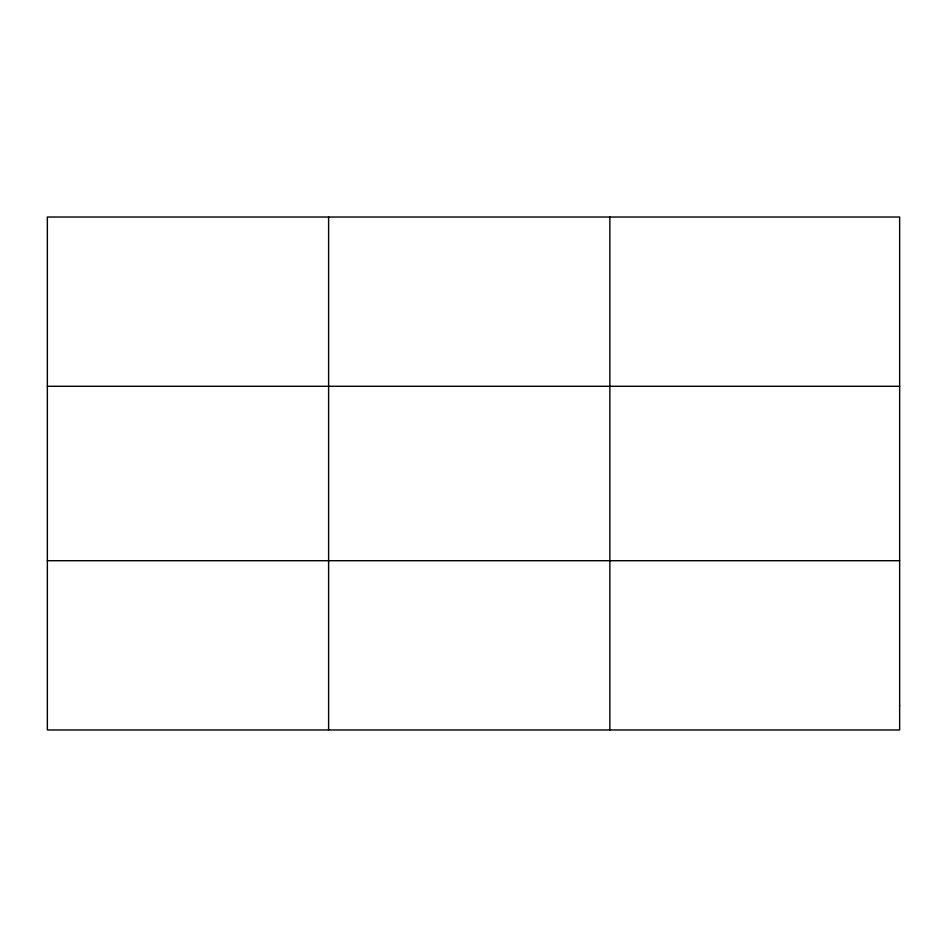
<?xml version="1.0" encoding="UTF-8"?>
<svg xmlns="http://www.w3.org/2000/svg" width="947" height="947" viewBox="0 0 947 947"><rect width="100%" height="100%" fill="white"/><g stroke="black" fill="none" stroke-linecap="round" stroke-linejoin="round"><path stroke-width="1.42" d="M328.609 217.029L328.609 729.971M609.868 217.029L609.868 729.971M47.35 386.293L899.65 386.293M47.35 560.707L899.65 560.707M899.65 705.799L899.65 729.971L47.35 729.971L47.35 217.029L899.65 217.029L899.65 705.799"/></g></svg>
